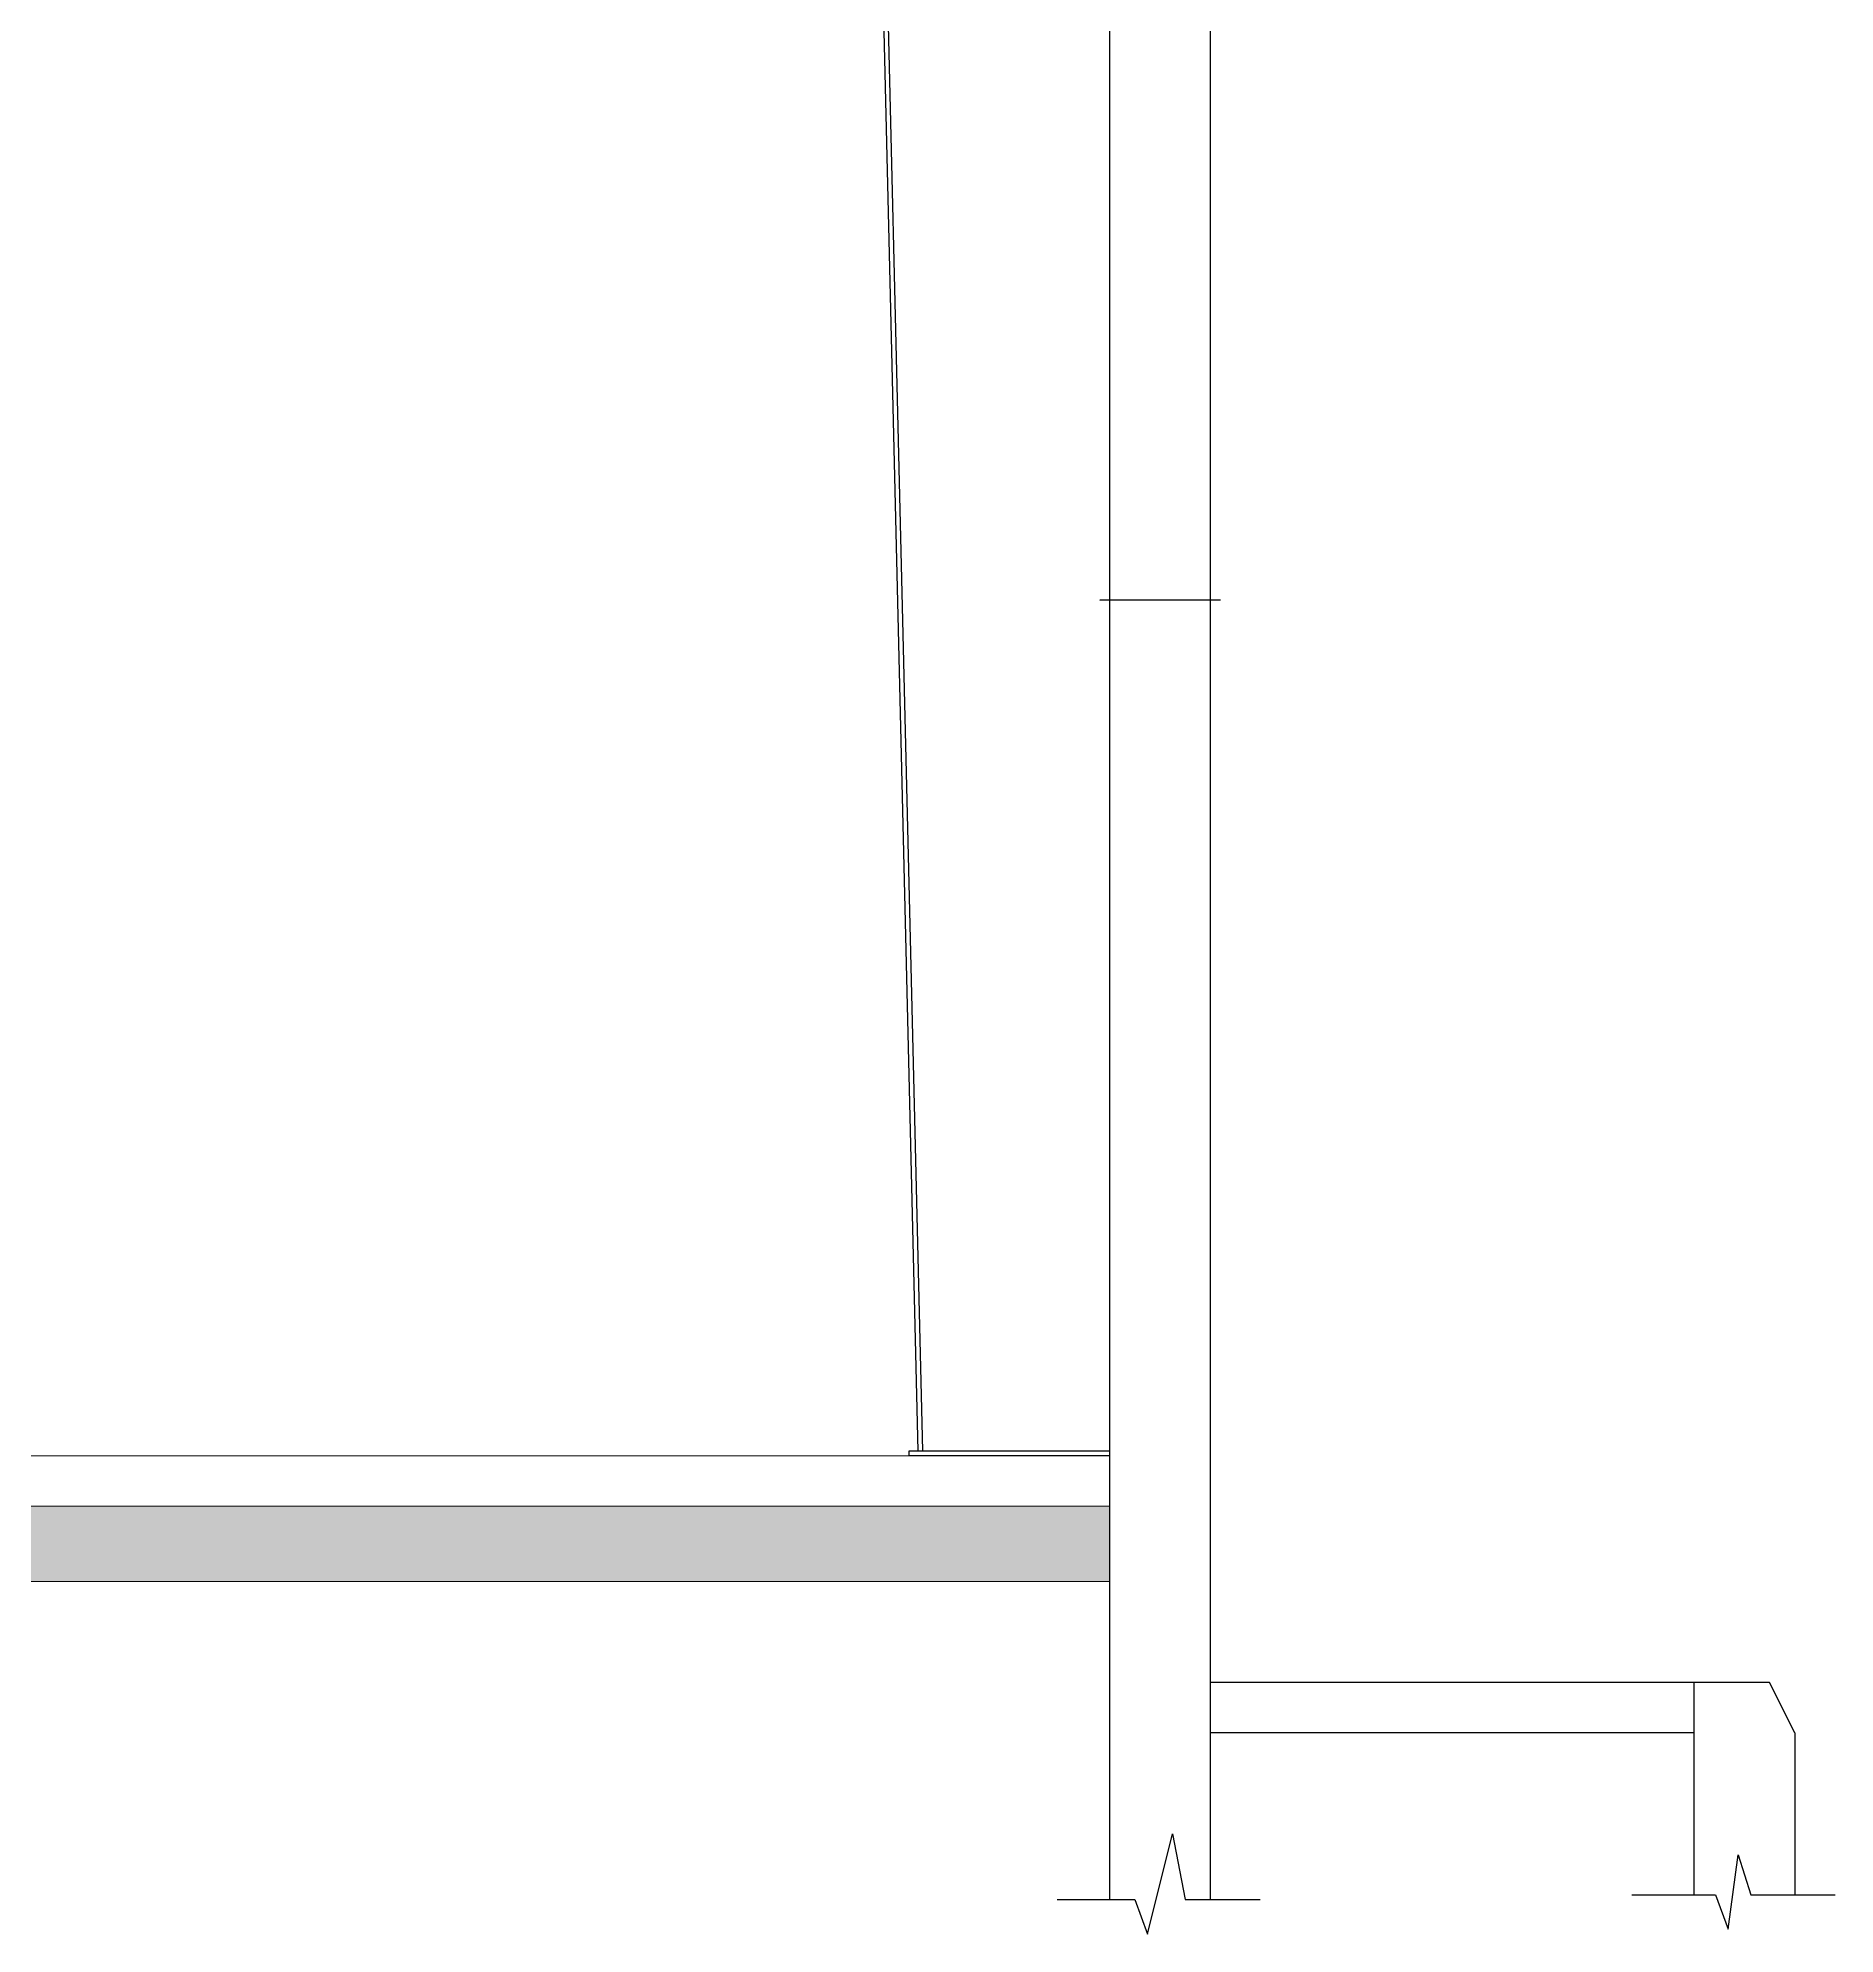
# Model space of a CAD drawing. Header units: millimetres. Extents: x -9083 to 924194, y -232449 to 321637.
# Drawn here: x 382386 to 392294, y -14001 to -3547 of the extents above; entities that cross this region are included whole.
import ezdxf

# ---------------------------------------------------------------- set-up
doc = ezdxf.new("R2010")
doc.units = ezdxf.units.MM
doc.header["$LTSCALE"] = 400
doc.header["$MEASUREMENT"] = 0
doc.header["$PDMODE"] = 3
doc.layers.get('0').update_dxf_attribs({"lineweight": 0, "true_color": 0xff1414})
doc.layers.get('Defpoints').update_dxf_attribs({"color": 8, "lineweight": 5})
doc.layers.add('AR-dim-in', color=134, linetype='Continuous', lineweight=0)
doc.layers.add('HAT', color=252, linetype='Continuous', lineweight=5)
for name, color, linetype in [('dim', 7, 'Continuous'), ('ELE', 2, 'Continuous'), ('elevation', 7, 'Continuous'), ('win', 4, 'Continuous')]:
    doc.layers.add(name, color=color, linetype=linetype)
doc.styles.add('ms-100', font='simplex.shx', dxfattribs={"width": 0.8})
doc.styles.add('TEXT', font='arial.ttf')
doc.dimstyles.new('36-100-200-IN', dxfattribs={"dimtxt": 0.3, "dimasz": 0.28, "dimexe": 0.025, "dimexo": 0.2, "dimgap": 0.15, "dimtad": 1, "dimlfac": 100, "dimdsep": 46, "dimtxsty": 'TEXT', "dimblk": 'TICK', "dimcen": 1, "dimdle": 0.025, "dimse1": 1, "dimse2": 1, "dimclrd": 256, "dimclre": 256, "dimclrt": 2, "dimadec": 0, "dimazin": 0, "dimtfac": 1, "dimtix": 1, "dimtmove": 2, "dimatfit": 3, "dimfxl": 1, "dimtolj": 1, "dimtzin": 0, "dimarcsym": 0})
doc.dimstyles.new('ms-100', dxfattribs={"dimtxt": 0.4, "dimasz": 0.1, "dimexe": 0.1, "dimexo": 0.1, "dimgap": 0, "dimtad": 0, "dimdec": 0, "dimlfac": 100, "dimdsep": 46, "dimtxsty": 'ms-100', "dimblk": 'OPEN90', "dimcen": 0.15, "dimdle": 0.1, "dimse1": 1, "dimse2": 1, "dimclrd": 250, "dimclre": 250, "dimadec": 0, "dimazin": 0, "dimtfac": 1, "dimtdec": 0, "dimtix": 1, "dimtmove": 1, "dimatfit": 3, "dimldrblk": 'ARCHTICK', "dimfxl": 1, "dimtolj": 1, "dimtzin": 0, "dimlwd": -1, "dimlwe": -1, "dimarcsym": 0})

# ---------------------------------------------------------------- blocks, each defined once
blk = doc.blocks.new('_Oblique')
at = {"color": 0, "linetype": 'ByBlock', "lineweight": -2}
blk.add_line((-0.5, -0.5), (0.5, 0.5), dxfattribs=at)
blk = doc.blocks.new('TICK')
at = {"linetype": 'ByBlock'}
for p, q in [((1, 0), (-1, 0)), ((0, 1), (0, -1))]:
    blk.add_line(p, q, dxfattribs=at)
at = {"color": 3, "linetype": 'ByBlock', "xscale": 1.414213562372998, "yscale": 1.414213562372998, "zscale": 1.414213562372998}
blk.add_blockref('_Oblique', (0, 0), dxfattribs=at)
blk = doc.blocks.new('*D638')
at = {"layer": 'Defpoints', "color": 0, "transparency": 16777216}
for p in [(388239, -6115), (388906, -6462), (388239, -6647)]:
    blk.add_point(p, dxfattribs=at)
at = {"layer": 'dim', "lineweight": -2, "transparency": 16777216}
blk.add_line((388906, -6647), (388240, -6647), dxfattribs=at)
at = {"layer": 'dim', "lineweight": -2, "transparency": 16777216, "xscale": 0.28, "yscale": 0.28, "zscale": 0.28, "rotation": 180}
blk.add_blockref('TICK', (388239, -6647), dxfattribs=at)
at = {"layer": 'dim', "lineweight": -2, "transparency": 16777216, "xscale": 0.28, "yscale": 0.28, "zscale": 0.28}
blk.add_blockref('TICK', (388906, -6647), dxfattribs=at)
at = {"layer": 'dim', "color": 2, "transparency": 16777216, "insert": (389867, -5813), "char_height": 0.3, "attachment_point": 5, "style": 'TEXT'}
blk.add_mtext('\\A1;66651.66', dxfattribs=at)
blk = doc.blocks.new('_Open90')
at = {"color": 0, "linetype": 'ByBlock', "lineweight": -2}
for p, q in [((0, 0), (-1, 0)), ((-0.5, 0.5), (0, 0)), ((0, 0), (-0.5, -0.5))]:
    blk.add_line(p, q, dxfattribs=at)
blk = doc.blocks.new('*D623')
at = {"layer": 'AR-dim-in', "color": 250, "transparency": 16777216}
for p, q in [((347551, -3033), (347551, -7197)), ((347551, -11364), (347551, -7199))]:
    blk.add_line(p, q, dxfattribs=at)
at = {"layer": 'Defpoints', "color": 0, "linetype": 'Continuous', "transparency": 16777216}
for p in [(347551, -3032), (354644, -3032), (387522, -11364)]:
    blk.add_point(p, dxfattribs=at)
at = {"layer": 'AR-dim-in', "color": 250, "linetype": 'Continuous', "transparency": 16777216, "xscale": 0.1, "yscale": 0.1, "zscale": 0.1}
for p, rotation in [((347551, -3032), 90), ((347551, -11364), 270)]:
    blk.add_blockref('_Open90', p, dxfattribs=dict(at, rotation=rotation))
at = {"layer": 'AR-dim-in', "color": 0, "linetype": 'Continuous', "transparency": 16777216, "insert": (347551, -7198), "char_height": 0.4, "attachment_point": 5, "rotation": 90, "style": 'ms-100'}
blk.add_mtext('\\A1;833146', dxfattribs=at)
blk = doc.blocks.new('_ArchTick')
at = {"color": 0, "linetype": 'ByBlock', "const_width": 0.15}
blk.add_lwpolyline([(-0.5, -0.5), (0.5, 0.5)], dxfattribs=at)

msp = doc.modelspace()

# ---------------------------------------------------------------- hatches: boundary and pattern name
at = {"layer": 'HAT'}
h = msp.add_hatch(dxfattribs=at)
h.set_pattern_fill('AR-CONC', color=256, scale=2.777153, style=0)
h.set_pattern_definition([(50, (-327460418.43, 41603802.22), (505.9546244, -44.2652726), [52.9047567, -581.9523241]), (355, (-327460418.4, 41603802.2), (-97.8763589, 530.5940116), [42.3238054, -465.5634816]), (100.4514447, (-327460376.26, 41603798.53), (408.07826414, 486.3287173), [44.9621248, -494.5837831]), (46.1842, (-327460418.4, 41603943.3), (752.827859, -116.7579597), [79.3571351, -872.9284862]), (96.6355576, (-327460355.7, 41603933.6), (659.3075045, 687.1401014), [67.4432148, -741.8763446]), (351.18415117, (-327460418.4, 41603943.3), (659.3075045, 687.1401014), [63.4856166, -698.3420444]), (21, (-327460347.9, 41603908.03), (421.0562986, -284.00605946), [52.9047567, -581.9523241]), (326, (-327460347.9, 41603908.03), (171.63366276, 511.5180862), [42.3238054, -465.5618593]), (71.451445, (-327460312.8, 41603884.36), (592.6899604, 227.51202935), [44.9621248, -494.5829305]), (37.5, (-327460418.43, 41603802.22), (8.5775225, 234.82224475), [0, -459.91868523, 0, -472.61582685, 0, -467.32535117]), (7.5, (-327460418.43, 41603802.22), (185.56839844, 278.21674228), [0, -269.46156098, 0, -449.33773388, 0, -178.11268101]), (327.5, (-327460575.73, 41603802.22), (376.55577181, -15.90959619), [0, -176.34918912, 0, -550.20947006, 0, -730.08564296]), (317.5, (-327460646.27, 41603802.22), (411.37733894, 70.6132453), [0, -229.25394586, 0, -365.39551986, 0, -518.466616])])
h.paths.add_polyline_path([(343039.33712, -11641.57066), (388294.86482, -11641.57066), (388294.86482, -12058.14355), (343039.33712, -12058.14355)])

# ---------------------------------------------------------------- linework, layer by layer
at = {"layer": 'AR-dim-in', "linetype": 'Continuous'}
msp.add_line((343039.33712, -11363.8554), (388294.86482, -11363.8554), dxfattribs=at)
msp.add_lwpolyline([(343039.33712, -11641.57066), (388294.86482, -11641.57066), (388294.86482, -12058.14355), (343039.33712, -12058.14355)], close=True, dxfattribs=at)
at = {"layer": 'ELE', "color": 4}
for p, q in [((391516.36182, -12613.57406), (388850.29534, -12613.57406)), ((391932.93471, -12613.57406), (391516.36182, -12613.57406)), ((391516.36182, -12613.57406), (391516.36182, -13783.8092)), ((392071.79234, -12891.28932), (391932.93471, -12613.57406)), ((391516.36182, -12891.28932), (388850.29534, -12891.28932)), ((392071.79234, -12891.28932), (392071.79234, -13783.8092))]:
    msp.add_line(p, q, dxfattribs=at)
at = {"layer": 'ELE', "color": 2, "linetype": 'Continuous'}
msp.add_lwpolyline([(387239.48509, -11337.40283), (386915.12241, 2167.3478), (386915.12241, 4374.68422), (386937.31691, 4374.68422)], dxfattribs=at)
at = {"layer": 'ELE', "color": 1, "linetype": 'Continuous'}
msp.add_lwpolyline([(388517.0368, -3032.39765), (388517.0368, 4374.68422), (386937.31691, 4374.68422), (386937.31691, 2168.37249), (387263.75636, -11337.40283)], dxfattribs=at)
at = {"layer": 'ELE', "color": 4}
msp.add_lwpolyline([(388850.29534, -13810.26177), (388850.29511, -3032.39765), (388294.86459, -3032.39765), (388294.86482, -13810.26177)], dxfattribs=at)
at = {"layer": 'elevation', "color": 2, "linetype": 'Continuous'}
msp.add_lwpolyline([(388294.86482, -11363.8554), (387189.3514, -11363.8554), (387189.3514, -11337.40283), (388294.86482, -11337.40283)], dxfattribs=at)
at = {"layer": 'win', "color": 1}
for points in [[(388004.71851, -13810.26177), (388433.72245, -13810.26177), (388503.15127, -14001.01587), (388642.0089, -13448.16573), (388711.43771, -13810.26177), (389124.43562, -13810.26177)], [(391174.49082, -13783.8092), (391635.53036, -13783.8092), (391704.95918, -13974.5633), (391759.49146, -13563.54637), (391828.92027, -13783.8092), (392294.20793, -13783.8092)]]:
    msp.add_lwpolyline(points, dxfattribs=at)

# ---------------------------------------------------------------- dimensions: what is measured, and where the dimension line sits
at = {"layer": 'AR-dim-in', "linetype": 'Continuous'}
dim = msp.add_linear_dim(base=(347551.28957, -3032.40576), p1=(387521.79817, -11363.86351), p2=(354643.97431, -3032.40576), angle=90, dimstyle='ms-100', override={"dimfxl": 0.08, "dimfxlon": 1, "dimarcsym": 1}, dxfattribs=at)
dim.commit()
dim.dimension.update_dxf_attribs({"geometry": '*D623', "text_midpoint": (347551.28957, -7198.13463)})
at = {"layer": 'dim'}
dim = msp.add_linear_dim(base=(388239.32177, -6647.45242), p1=(388905.83839, -6462.18109), p2=(388239.32177, -6115.03701), angle=180, dimstyle='36-100-200-IN', dxfattribs=at)
dim.commit()
dim.dimension.update_dxf_attribs({"geometry": '*D638', "text_midpoint": (389867.01034, -5812.6017), "dimtype": 128})

doc.saveas('drawing.dxf')
